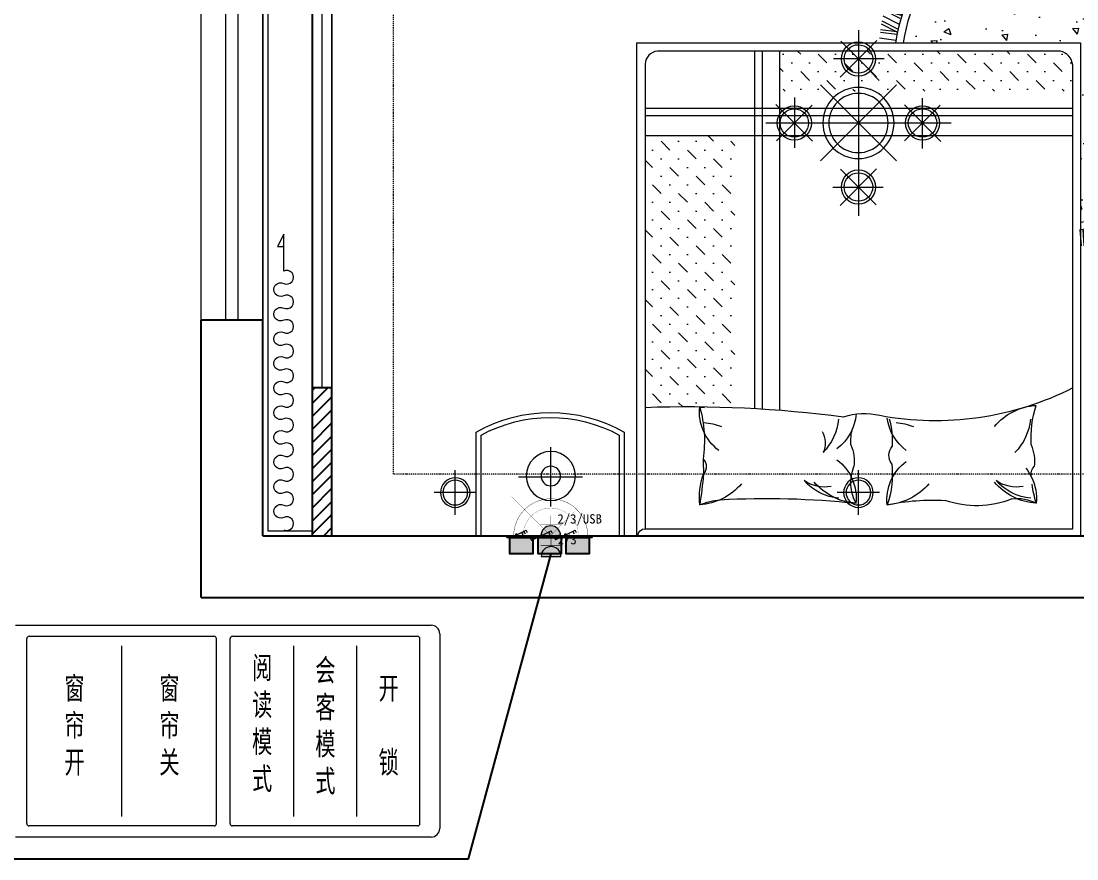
# Model space of a CAD drawing. Header units: millimetres. Extents: x 130143 to 328923, y 19139 to 134795.
# Drawn here: x 219078 to 225500, y 29022 to 34122 of the extents above; entities that cross this region are included whole.
import ezdxf

# ---------------------------------------------------------------- set-up
doc = ezdxf.new("R2010")
doc.units = ezdxf.units.MM
doc.header["$LTSCALE"] = 10
for name, pattern in [('DASHDOT2', [12.7, 6.35, -3.175, 0, -3.175]), ('DOTE', [61.468, 50.8, -5.08, 0.508, -5.08]), ('HIDDEN', [9.525, 6.35, -3.175])]:
    doc.linetypes.add(name, pattern=pattern)
doc.layers.get('Defpoints').update_dxf_attribs({"color": 250})
for name, color, linetype in [('EM-开关插座(0.12)-DOM', 61, 'Continuous'), ('WALL_NEW【新建墙体】', 4, 'Continuous'), ('WALL【墙体】', 7, 'Continuous'), ('新建墙体图', 255, 'Continuous')]:
    doc.layers.add(name, color=color, linetype=linetype)
for name, color, linetype, lineweight in [('FF-ART【装饰、挂画】', 120, 'Continuous', 0), ('FF-Curtain【平面窗帘】', 32, 'Continuous', 0), ('FF-Socket【电气】', 124, 'Continuous', 0), ('FF-Win【窗】', 132, 'Continuous', 0), ('FF-【活动成品家具】', 51, 'Continuous', 0), ('RC-Lamplight【灯带】', 205, 'DASHDOT2', 0), ('RC-Lamps【天花灯具】', 2, 'Continuous', 0), ('RC-Modelling【天花造型】', 30, 'Continuous', 0), ('邦威智能化', 7, 'Continuous', 18)]:
    doc.layers.add(name, color=color, linetype=linetype, lineweight=lineweight)
doc.styles.add('宋体', font='', dxfattribs={"width": 0.8})
doc.styles.add('标准', font='', dxfattribs={"width": 0.667})
doc.styles.get('宋体').set_extended_font_data('SimSun')
doc.styles.get('标准').set_extended_font_data('仿宋_gb2312')

# ---------------------------------------------------------------- blocks, each defined once
blk = doc.blocks.new('hlw_3_1600_250')
for p, q in [((-0.5, 0.078125), (0.5, 0.078125)), ((-0.5, -0.078125), (0.5, -0.078125))]:
    blk.add_line(p, q)
at = {"linetype": 'HIDDEN', "ltscale": 15}
for p, q in [((-0.5, 0.015625), (0.5, 0.015625)), ((-0.5, -0.015625), (0.5, -0.015625))]:
    blk.add_line(p, q, dxfattribs=at)
blk = doc.blocks.new('1800平10108344')
h = blk.add_hatch()
h.set_pattern_fill('MUDST', color=8, scale=200, angle=45, style=0)
h.set_pattern_definition([(45, (-6314.967, -6597.646), (35.35534, 106.06602), [50, -50, 0, -50, 0, -50])])
h.paths.add_polyline_path([(814.9, -644.2, 0.325595), (864.9, -587.2), (864.9, -482.1), (-322.9, -482.1), (-322.9, -644.2)])
h.paths.add_polyline_path([(-504.8, 803.3, -0.019127), (-869.2, 802.8), (-869.2, -300.2), (-504.8, -300.2)])
h = blk.add_hatch()
h.set_pattern_fill('AR-CONC', color=8, scale=40, style=0)
h.set_pattern_definition([(50, (-6066.9, -21172.5), (286.904, -25.1009), [30, -330]), (355, (-6066.9, -21172.5), (-55.5005, 300.877), [24, -264]), (100.4514, (-6043, -21174.58), (231.4038, 275.7758), [25.496, -280.457]), (46.1842, (-6066.9, -21092.5), (426.8964, -66.2076), [45, -495]), (96.6356, (-6031.33, -21098), (373.865, 389.647), [38.244, -420.685]), (351.1842, (-6066.9, -21092.5), (373.865, 389.6474), [36, -396]), (21, (-6026.9, -21112.5), (238.7628, -161.0476), [30, -330]), (326, (-6026.9, -21112.5), (97.326, 290.06), [24, -264]), (71.4514, (-6007, -21125.9), (336.089, 129.0122), [25.496, -280.457]), (37.5, (-6066.9, -21172.49), (4.86394, 133.15754), [0, -260.8, 0, -268, 0, -265]), (7.5, (-6066.9, -21172.49), (105.2278, 157.7647), [0, -152.8, 0, -254.8, 0, -101]), (327.5, (-6156.1, -21172.49), (213.52897, -9.02195), [0, -100, 0, -312, 0, -414]), (317.5, (-6196.1, -21172.49), (233.2745, 40.042), [0, -130, 0, -207.2, 0, -294])])
h.paths.add_polyline_path([(895.8, -677.7), (147.8, -677.7, 2.020977), (895.8, 81.4)])
at = {"ltscale": 300}
for p, q in [((-1554.2, 1322.3), (1545.8, 1322.3)), ((-904.2, -677.7), (-904.2, 1322.3)), ((895.8, -677.7), (895.8, 1322.3)), ((-904.2, -677.7), (895.8, -677.7))]:
    blk.add_line(p, q, dxfattribs=at)
at = {"color": 8}
for p, q in [((-1251.8, 1203), (-1251.8, 962.6)), ((1243.4, 1203), (1243.4, 962.6)), ((-1383.4, 1082.8), (-1122.9, 1082.8)), ((1375, 1082.8), (1114.5, 1082.8)), ((-322.9, 814), (-322.9, -644.2)), ((-423.9, 807.2), (-423.9, -644.2)), ((-393.6, 809), (-393.6, -644.2)), ((899.7, 145.8), (895.5, 79.5)), ((903.8, 78.5), (932.2, 144.2)), ((910.9, 146.3), (906.7, 79.9)), ((916.7, 76.7), (945.1, 142.4)), ((937.5, 73.8), (965.9, 139.5)), ((960.2, 70.6), (988.6, 136.3)), ((989.9, 66.4), (1018.3, 132.1)), ((1027.8, 125.9), (1008.4, 61.1)), ((1034.2, 122), (1012.2, 59.2)), ((1042.9, 119.1), (1020.2, 56.7)), ((1050.7, 112.5), (1028.8, 49.7)), ((1070.9, 103.7), (1048.9, 40.9)), ((1093.2, 95), (1071.3, 32.2)), ((1104.1, 92.4), (1082.2, 29.6)), ((1079, 29), (1124.1, 84.6)), ((1090.9, 23.8), (1136, 79.4)), ((1110.1, 15.4), (1155.2, 71)), ((1131.2, 6.2), (1176.3, 61.8)), ((1158.6, -5.8), (1203.7, 49.8)), ((1211.2, 41.2), (1175, -15.9)), ((1216.2, 35.7), (1178.2, -18.8)), ((1223.9, 30.6), (1185.2, -23.4)), ((1229.7, 22.1), (1191.6, -32.4)), ((1246.7, 8.2), (1208.6, -46.3)), ((1265.8, -6.2), (1227.8, -60.7)), ((1234.4, -65.9), (1292.8, -24.5)), ((1275.6, -11.6), (1237.6, -66.1)), ((1244.4, -74.1), (1302.8, -32.7)), ((1260.6, -87.4), (1319.1, -46)), ((1278.4, -101.9), (1336.8, -60.5)), ((1301.6, -120.9), (1360, -79.5)), ((1364.9, -89.8), (1314.6, -135)), ((1368.3, -96.5), (1316.9, -138.7)), ((1374.3, -103.4), (1322.4, -145)), ((1377.5, -113.1), (1326.2, -155.4)), ((1390.2, -131.1), (1338.8, -173.4)), ((1404.7, -150.2), (1353.4, -192.4)), ((1412.7, -158), (1361.3, -200.3)), ((1358.3, -199.2), (1425.8, -175.1)), ((1365.8, -209.8), (1433.2, -185.7)), ((1377.8, -227), (1445.3, -202.9)), ((1391, -245.8), (1458.4, -221.7)), ((1408.2, -270.3), (1475.6, -246.2)), ((1477.6, -257.4), (1417, -287.4)), ((1479, -264.7), (1418.2, -291.5)), ((1483, -273.1), (1421.8, -299.1)), ((1483.5, -283.3), (1422.6, -310.1)), ((864.9, -300.2), (-869.2, -300.2)), ((1490.8, -304), (1429.9, -330.8)), ((1499.7, -326.3), (1438.8, -353.1)), ((1505.2, -336), (1444.4, -362.8)), ((864.9, -381.1), (-869.2, -381.1)), ((1441.8, -360.9), (1513.2, -355.9)), ((1446.1, -373.2), (1517.5, -368.2)), ((864.9, -411.4), (-869.2, -411.4)), ((1453, -393), (1524.4, -388)), ((1460.7, -414.7), (1532.1, -409.7)), ((1470.6, -442.9), (1542, -437.9)), ((1540.9, -449.2), (1474.4, -461.7)), ((1540.3, -456.7), (1474.5, -466.1)), ((1541.8, -465.7), (1475.9, -474.3)), ((1539.5, -475.7), (1473.7, -485.1)), ((1541, -497.7), (1475.1, -507.1)), ((1543.5, -521.5), (1477.7, -530.9)), ((1478.4, -539.3), (1548.5, -553.7)), ((1479.3, -552.2), (1549.4, -566.7)), ((1546.2, -532.4), (1480.4, -541.8)), ((1480.6, -573.1), (1550.8, -587.6)), ((1482.1, -596.1), (1552.3, -610.5)), ((1484.1, -626), (1554.2, -640.4)), ((1541.6, -676.2), (1475.7, -667.5)), ((1546.5, -667.1), (1480.7, -657.6)), ((1547.5, -658), (1481.6, -649.3)), ((1550, -651), (1482.7, -645.1)), ((81.3, -697.7), (147.2, -689)), ((85.2, -721.3), (151.1, -712.6)), ((85.5, -732.5), (151.4, -723.8)), ((152.7, -720.8), (89.1, -753.7)), ((1465.6, -720.8), (1529.3, -753.7)), ((1532.8, -732.5), (1466.9, -723.8)), ((1533.1, -721.3), (1467.2, -712.6)), ((1537.1, -697.7), (1471.2, -689)), ((155.4, -733.5), (91.7, -766.4)), ((159.7, -754.1), (96.1, -786.9)), ((1458.6, -754.1), (1522.2, -786.9)), ((1463, -733.5), (1526.6, -766.4)), ((164.4, -776.5), (100.8, -809.4)), ((106.7, -808.4), (168.6, -790.7)), ((107.2, -815.8), (171.3, -794.4)), ((177.6, -812.5), (107.5, -827.2)), ((1447.7, -805.9), (1511.3, -838.7)), ((1453.9, -776.5), (1517.5, -809.4)), ((191.3, -839.2), (121.2, -853.9)), ((1489.5, -869.7), (1428.4, -843.6)), ((1496.7, -862.4), (1435.9, -835.4)), ((1500.1, -853.8), (1439, -827.7)), ((1504.4, -847.8), (1441.2, -823.9)), ((201.8, -859.6), (131.8, -874.3)), ((211.4, -878.3), (141.3, -893)), ((217.4, -889.8), (147.3, -904.5)), ((157.9, -923.1), (214.5, -888.3)), ((164.7, -932), (221.3, -897.2)), ((1404.3, -892.2), (1456.7, -941)), ((1465.8, -921.6), (1404.7, -895.4)), ((1469.2, -910.9), (1408, -884.8)), ((1479.4, -889.2), (1418.2, -863)), ((176.6, -952.9), (233.2, -918)), ((186.6, -972.4), (243.2, -937.6)), ((1388.6, -922.3), (1441, -971.1)), ((1398.3, -903.8), (1450.7, -952.5)), ((188.5, -982.5), (245.6, -948.4)), ((193.5, -990.2), (250.1, -955.4)), ((196, -997.3), (251.9, -959.3)), ((262.9, -975.1), (199.4, -1008.1)), ((1364.1, -969.3), (1416.5, -1018)), ((1378, -942.7), (1430.4, -991.5)), ((283.3, -997), (219.8, -1030.1)), ((298.9, -1013.9), (235.4, -1046.9)), ((1372.1, -1058.1), (1320.3, -1016.4)), ((1387.2, -1042.1), (1335.4, -1000.4)), ((1396, -1036.9), (1344.8, -994.6)), ((1401.6, -1029.6), (1349.8, -987.9)), ((1407.4, -1024.9), (1352.9, -984.9)), ((313.2, -1029.2), (249.7, -1062.3)), ((322, -1038.8), (258.5, -1071.8)), ((273.8, -1086.9), (318.9, -1038.1)), ((282.7, -1093.6), (327.8, -1044.8)), ((299.8, -1110.5), (344.9, -1061.6)), ((1275.8, -1065.5), (1313.1, -1126.6)), ((1290.2, -1050.2), (1327.5, -1111.3)), ((1350.4, -1085.6), (1298.6, -1043.9)), ((1299, -1040.7), (1336.4, -1101.8)), ((1356.4, -1076.2), (1304.6, -1034.5)), ((314.7, -1126.6), (359.8, -1077.8)), ((319.3, -1135.8), (365, -1087.5)), ((326.2, -1141.8), (371.3, -1093)), ((330.4, -1148), (374.1, -1096.3)), ((388.9, -1108.5), (336.7, -1157.5)), ((1239.5, -1104.1), (1276.8, -1165.2)), ((1260.1, -1082.2), (1297.4, -1143.3)), ((414.4, -1124.2), (362.2, -1173.1)), ((434, -1136.2), (381.8, -1185.1)), ((451.9, -1147.1), (399.7, -1196.1)), ((463, -1153.9), (410.8, -1202.9)), ((429.5, -1213.3), (459.8, -1154.1)), ((1157.6, -1155.3), (1177, -1224.2)), ((1203.3, -1205), (1164.7, -1150.9)), ((1223.3, -1191.7), (1184.7, -1137.6)), ((1242.1, -1180.4), (1203.5, -1126.3)), ((1252, -1177.8), (1214.1, -1123.2)), ((1259.4, -1172.3), (1220.8, -1118.2)), ((1266.3, -1169.4), (1224.6, -1116.1)), ((439.9, -1217.3), (470.2, -1158.1)), ((460.9, -1229), (491.2, -1169.8)), ((479.6, -1240.5), (509.9, -1181.3)), ((486.5, -1248.1), (517.5, -1189.3)), ((494.8, -1252.1), (525.1, -1192.9)), ((500.5, -1256.8), (528.6, -1195.3)), ((1108.9, -1184.8), (1128.3, -1253.7)), ((1128.5, -1172.9), (1148, -1241.8)), ((1146.5, -1162), (1165.9, -1230.9)), ((1194.9, -1212.4), (1156.3, -1158.3)), ((546.2, -1203.1), (509.1, -1264.3)), ((575, -1211.3), (537.9, -1272.5)), ((597.1, -1217.5), (560, -1278.7)), ((617.3, -1223.2), (580.2, -1284.5)), ((629.8, -1226.8), (592.7, -1288)), ((613.6, -1293), (626.8, -1227.8)), ((624.7, -1294.1), (637.9, -1228.9)), ((648.1, -1299.6), (661.2, -1234.5)), ((669.2, -1305.6), (682.4, -1240.5)), ((957.8, -1236.6), (957.9, -1308.2)), ((978, -1231), (978.1, -1302.6)), ((1011, -1292.5), (988.4, -1230)), ((990.5, -1227.5), (990.6, -1299.1)), ((1021.1, -1287.6), (998.5, -1225.1)), ((1043.9, -1280.3), (1021.3, -1217.8)), ((1065.1, -1274.4), (1042.5, -1211.9)), ((1075.4, -1274.6), (1053.6, -1211.8)), ((1083.9, -1271.3), (1061.3, -1208.8)), ((1091.3, -1270.3), (1065.6, -1207.8)), ((1083.2, -1200.3), (1102.6, -1269.2)), ((677.9, -1311.1), (691.9, -1246.1)), ((686.9, -1312.7), (700.1, -1247.6)), ((693.7, -1315.7), (704.2, -1248.9)), ((723.2, -1251.7), (704, -1320.6)), ((753.2, -1251.8), (734, -1320.7)), ((776.1, -1251.8), (756.9, -1320.8)), ((797.1, -1251.9), (777.9, -1320.9)), ((810.1, -1251.9), (790.9, -1320.9)), ((823.3, -1318.1), (818.5, -1251.8)), ((847.3, -1317.2), (842.4, -1250.9)), ((869.3, -1317.2), (864.4, -1250.9)), ((888.3, -1319.3), (883.4, -1253)), ((895.6, -1320.4), (887.7, -1253.2)), ((906.7, -1250.7), (906.9, -1322.3)), ((935.6, -1242.7), (935.7, -1314.3))]:
    blk.add_line(p, q, dxfattribs=at)
at = {"ltscale": 300}
for points in [[(-1554.2, 1322.3), (-1554.2, 902.3, 0.266667), (-954.2, 902.3), (-954.2, 1322.3)], [(1545.8, 1322.3), (1545.8, 902.3, -0.266667), (945.8, 902.3), (945.8, 1322.3)]]:
    blk.add_lwpolyline(points, format="xyb", dxfattribs=at)
at = {"color": 8}
for points in [[(-1534.2, 1322.3), (-1534.2, 914, 0.256108), (-974.2, 914), (-974.2, 1322.3)], [(-899.2, 1322.3, 0.39642), (-869.2, 1294), (-4.2, 1294), (864.9, 1294)], [(864.9, 1294), (864.9, -587.2, -0.325595), (814.9, -644.2), (-819.2, -644.2, -0.382387), (-869.2, -591.9), (-869.2, 1294)], [(1525.8, 1322.3), (1525.8, 914, -0.256108), (965.8, 914), (965.8, 1322.3)], [(864.9, 722.6, 0.165988), (82.3, 834.8, -0.137674), (-65, 841.2, -0.042319), (-869.2, 802.8)]]:
    blk.add_lwpolyline(points, format="xyb", dxfattribs=at)
for centre, radius in [((-1251.8, 1080), 99.6), ((1243.4, 1080), 99.6), ((-1251.8, 1080), 39.6), ((1243.4, 1080), 39.6)]:
    blk.add_circle(centre, radius, dxfattribs=at)
for centre, radius, start, end in [((474.2, 812.6), 387.8, 68.2026, 108.9817), ((-340.6, 1171.8), 308.5, 175.3048, 198.6942), ((-665.1, 952.7), 245, 40.4189, 85.9871), ((-535.3, 1469.5), 294.8, 247.5179, 264.267), ((-2263.4, 935.8), 1636.4, 4.8098, 9.1892), ((-376.8, 4551.3), 3380.3, 266.8134, 276.1602), ((-68.9, 965.7), 204.1, 94.0129, 139.5811), ((3.1, 946.1), 245, 94.0129, 139.5811), ((-207.4, 1170.5), 194.3, 306.5711, 5.89), ((141.7, 1106.9), 176.7, 151.7736, 201.6983), ((305.4, 1177.1), 194.3, 174.11, 233.4289), ((293.9, 2033.7), 856.1, 257.7438, 273.6284), ((95, 952.7), 245, 40.4189, 85.9871), ((-245.1, 1072.8), 378.3, 353.4947, 19.1867), ((733.7, 946.1), 245, 94.0129, 139.5811), ((709.6, 965.7), 204.1, 94.0129, 139.5811), ((641, 1327.3), 156.3, 261.5958, 298.9092), ((523.3, 1170.5), 194.3, 333.7371, 5.89), ((1212.6, 1044.5), 517, 163.6046, 172.3273), ((-140.4, 979.3), 145.5, 79.826, 125.2666), ((638.1, 979.3), 145.5, 79.826, 125.2666), ((-665.8, 1043), 44.6, 314.4736, 42.1713), ((-2993.9, 1118.7), 2361.8, 357.3905, 358.8876), ((523.3, 1170.5), 194.3, 320.9404, 333.7371), ((741.5, 1073), 45.9, 165.3506, 223.2684), ((-189.2, 1019.5), 168.1, 337.017, 7.5368), ((173.9, 996.3), 54.7, 142.0833, 220.902), ((541.4, 1019.5), 168.1, 337.017, 7.5368), ((-1124.4, 936.2), 495.6, 344.0243, 8.7071), ((-235.6, 945.6), 96.2, 331.3716, 24.1267), ((-309, 828.4), 224.6, 5.3577, 44.1648), ((469.5, 828.4), 224.6, 5.3577, 44.1648), ((-454.7, 819.7), 194.3, 126.5711, 185.89), ((-207.4, 813.1), 194.3, 4.3181, 53.4289), ((148.3, 938.6), 183.4, 175.2233, 196.23), ((305.4, 819.7), 194.3, 126.5711, 172.3641), ((-196.7, 940), 329.9, 343.7954, 3.5554), ((1150.8, 929.9), 455.2, 176.9801, 197.479), ((-648.8, 1100.6), 238.3, 274.4836, 291.935), ((129.7, 1100.6), 238.3, 274.4836, 291.935), ((733.7, 1037.5), 245, 220.4189, 265.9871), ((-384.6, -967.5), 1786.8, 97.8585, 98.4763), ((-665.1, 1044.1), 245, 274.0129, 278.3417), ((811.5, -583.5), 640.3, 188.4604, 82.4318)]:
    blk.add_arc(centre, radius, start, end, dxfattribs=at)
at = {"ltscale": 300}
blk.add_arc((811.5, -583.5), 670.3, 188.0791, 82.7724, dxfattribs=at)
blk = doc.blocks.new('灯_圆形筒灯')
at = {"color": 251, "linetype": 'DOTE', "ltscale": 43.504693}
blk.add_line((0, 90.6), (0, -90.6), dxfattribs=at)
at = {"color": 251, "linetype": 'DOTE', "ltscale": 41.297046}
blk.add_line((86, 0), (-86, 0), dxfattribs=at)
blk.add_ellipse((0, 0), major_axis=(-42.4, 42.4), ratio=1, start_param=2.355868237233173, end_param=8.639053544412759)
at = {"color": 251}
blk.add_ellipse((0, 0), major_axis=(35.4, 35.4), ratio=1, start_param=5.498714316925571, end_param=11.78189962410516, dxfattribs=at)
blk = doc.blocks.new('大吊灯')
at = {"color": 8}
for p, q in [((0, 376.2), (0, -376.2)), ((74.5, 334.4), (-73.6, 186.3)), ((72.9, 187), (-72, 331.9)), ((104.1, 259.9), (-100.7, 259.9)), ((154.2, -154.2), (-154.2, 154.2)), ((154.2, 154.2), (-154.2, -154.2)), ((-259.9, 104.1), (-259.9, -100.7)), ((259.9, -104.1), (259.9, 100.7)), ((-334.4, 74.5), (-186.3, -73.6)), ((-187, 72.9), (-331.9, -72)), ((334.4, -74.5), (186.3, 73.6)), ((187, -72.9), (331.9, 72)), ((-376.2, 0), (376.2, 0)), ((-74.5, -334.4), (73.6, -186.3)), ((-72.9, -187), (72, -331.9)), ((-104.1, -259.9), (100.7, -259.9))]:
    blk.add_line(p, q, dxfattribs=at)
for centre, major_axis, start_param, end_param in [((0, 259.9), (0, 69.3), -1.570342718129233, 4.712842589050354), ((0, 0), (0, 144.4), 4.712226, 10.995411), ((-259.9, 0), (0, 69.3), 4.712260247178279, 10.99544555435786), ((259.9, 0), (0, 69.3), 4.711943, 10.995128), ((0, -259.9), (0, 69.3), -1.570342718129233, 4.712842589050354)]:
    blk.add_ellipse(centre, major_axis=major_axis, ratio=1, start_param=start_param, end_param=end_param)
for centre, major_axis, start_param, end_param in [((0, 259.9), (0.1, 57.8), -1.569728, 4.713457), ((0, 0), (0, 120.3), -1.570528, 4.712657), ((-259.9, 0), (0, 57.8), 4.711804, 10.994989), ((259.9, 0), (0, 57.8), 4.712315, 10.9955), ((0, -259.9), (0.1, 57.8), -1.569728, 4.713457)]:
    blk.add_ellipse(centre, major_axis=major_axis, ratio=1, start_param=start_param, end_param=end_param, dxfattribs=at)
blk = doc.blocks.new('一般插座')
h = blk.add_hatch(color=0)
edge = h.paths.add_edge_path()
edge.add_line((-1.9, 0), (1.9, 0))
edge.add_arc((0, 0), 1.9, 0, 180)
at = {"color": 0, "const_width": 0.1}
for points in [[(-2, 2.1), (2, 2.1)], [(0, 3.9), (0, 1.9)]]:
    blk.add_lwpolyline(points, dxfattribs=at)
at = {"color": 0}
blk.add_lwpolyline([(1.9, 0, 1), (-1.9, 0)], format="xyb", close=True, dxfattribs=at)
blk = doc.blocks.new('防溅水插座')
blk.add_blockref('一般插座', (0, 0))
at = {"style": '宋体', "flags": 8}
blk.add_attdef('F', (1.28, 2.35), '', height=1.8, dxfattribs=at)
blk = doc.blocks.new('海龙_05067149')
at = {"layer": 'FF-ART【装饰、挂画】'}
for p, q in [((4.2, 2), (39.7, 19.6)), ((36.4, 3.4), (30.6, 15.1)), ((45.5, 7.9), (39.7, 19.6)), ((-45.5, -7.9), (-39.7, -19.6)), ((-4.2, -2), (-39.7, -19.6)), ((-36.4, -3.4), (-30.6, -15.1))]:
    blk.add_line(p, q, dxfattribs=at)
at = {"layer": 'FF-ART【装饰、挂画】', "const_width": 6.08}
blk.add_lwpolyline([(-2.4, 1.4, 1), (3.2, -0.8, 1)], format="xyb", close=True, dxfattribs=at)
blk = doc.blocks.new('海龙_05066079')
at = {"layer": 'FF-ART【装饰、挂画】'}
for p, q in [((-27.3, 1.1), (-21.6, -10.6)), ((4.2, 2), (39.7, 19.6)), ((36.4, 3.4), (30.6, 15.1)), ((45.5, 7.9), (39.7, 19.6)), ((-45.5, -7.9), (-39.7, -19.6)), ((-4.2, -2), (-39.7, -19.6)), ((-36.4, -3.4), (-30.6, -15.1))]:
    blk.add_line(p, q, dxfattribs=at)
at = {"layer": 'FF-ART【装饰、挂画】', "const_width": 6.08}
blk.add_lwpolyline([(-2.4, 1.4, 1), (3.2, -0.8, 1)], format="xyb", close=True, dxfattribs=at)
blk = doc.blocks.new('海龙_05066997')
at = {"layer": 'FF-ART【装饰、挂画】'}
for p, q in [((-17.2, -6.4), (18.3, 11.2)), ((5.9, -9.5), (0.1, 2.2)), ((15, -5), (9.2, 6.7)), ((24, -0.5), (18.3, 11.2))]:
    blk.add_line(p, q, dxfattribs=at)
at = {"layer": 'FF-ART【装饰、挂画】', "const_width": 6.08}
blk.add_lwpolyline([(-23.9, -7.1, 1), (-18.2, -9.2, 1)], format="xyb", close=True, dxfattribs=at)
blk = doc.blocks.new('壁灯')
at = {"color": 8}
blk.add_line((-2.003, -0.001), (1.997, -0.001), dxfattribs=at)
at = {"const_width": 0.01}
blk.add_lwpolyline([(2.118, 2.121), (-0.003, -0.001), (-2.124, 2.121)], dxfattribs=at)
at = {"const_width": 0.02}
blk.add_lwpolyline([(1.997, -0.001, 1), (-2.003, -0.001)], format="xyb", dxfattribs=at)
at = {"color": 8, "const_width": 0.01}
blk.add_lwpolyline([(1.497, -0.001, 1), (-1.503, -0.001)], format="xyb", dxfattribs=at)
blk = doc.blocks.new('A$C0BEE72F1')
at = {"layer": 'EM-开关插座(0.12)-DOM'}
blk.add_hatch(color=250, dxfattribs=at).paths.add_polyline_path([(8, 55), (8, 5), (78, 5), (78, 55)])
for points in [[(78, 5), (78, 55), (8, 55), (8, 5)], [(0, 0), (86, 0), (86, 5), (0, 5)]]:
    blk.add_lwpolyline(points, close=True, dxfattribs=at)

msp = doc.modelspace()

# ---------------------------------------------------------------- hatches: boundary and pattern name
at = {"layer": 'WALL_NEW【新建墙体】'}
h = msp.add_hatch(dxfattribs=at)
h.set_pattern_fill('ANSI31', color=8, scale=17.716535)
h.set_pattern_definition([(45, (199757.7, 57876.33), (-39.77476, 39.77476), [])])
h.paths.add_polyline_path([(220848.53091, 30989.2841), (220968.53091, 30989.2841), (220968.53091, 31889.2841), (220848.53091, 31889.2841)])

# ---------------------------------------------------------------- linework, layer by layer
at = {"layer": 'Defpoints'}
msp.add_line((220848.53091, 36014.2841), (220848.53091, 30989.2841), dxfattribs=at)
at = {"layer": 'FF-Curtain【平面窗帘】'}
msp.add_lwpolyline([(220674.79419, 31025.5608, 1.6), (220674.79419, 31100.5608, -1.6), (220674.79419, 31175.5608, 1.6), (220674.79419, 31250.5608, -1.6), (220674.79419, 31325.5608, 1.6), (220674.79419, 31400.5608, -1.6), (220674.79419, 31475.5608, 1.6), (220674.79419, 31550.5608, -1.6), (220674.79419, 31625.5608, 1.6), (220674.79419, 31700.5608, -1.6), (220674.79419, 31775.5608, 1.6), (220674.79419, 31850.5608, -1.6), (220674.79419, 31925.5608, 1.6), (220674.79419, 32000.5608, -1.6), (220674.79419, 32075.5608, 1.6), (220674.79419, 32150.5608, -1.6), (220674.79419, 32225.5608, 1.6), (220674.79419, 32300.5608, -1.6), (220674.79419, 32375.5608, 1.6), (220674.79419, 32450.5608, -1.6), (220674.79419, 32525.5608, 1.6), (220674.79419, 32600.5608), (220674.79419, 32675.5608), (220674.79419, 32750.5608), (220674.79419, 32825.5608), (220637.29419, 32750.5608), (220674.79419, 32750.5608)], format="xyb", dxfattribs=at)
at = {"layer": 'RC-Lamplight【灯带】', "ltscale": 0.1}
msp.add_lwpolyline([(221343.53091, 35639.2841), (226998.53091, 35639.2841), (226998.53091, 31364.2841), (221343.53091, 31364.2841)], close=True, dxfattribs=at)
at = {"layer": 'RC-Modelling【天花造型】'}
for points in [[(220548.53091, 36014.2841), (220968.53091, 36014.2841), (220968.53091, 30989.2841), (220548.53091, 30989.2841)], [(220968.53091, 36014.2841), (227373.53091, 36014.2841), (227373.53091, 30989.2841), (220968.53091, 30989.2841)], [(220968.53091, 36014.2841), (227373.53091, 36014.2841), (227373.53091, 30989.2841), (220968.53091, 30989.2841)], [(220908.53091, 35114.2841), (220968.53091, 35114.2841), (220968.53091, 31889.2841), (220908.53091, 31889.2841)]]:
    msp.add_lwpolyline(points, close=True, dxfattribs=at)
for points in [[(220848.53091, 36014.2841), (220548.53091, 36014.2841), (220548.53091, 30989.2841), (220848.53091, 30989.2841)], [(220848.53091, 35984.2841), (220578.53091, 35984.2841), (220578.53091, 31019.2841), (220848.53091, 31019.2841)]]:
    msp.add_lwpolyline(points, dxfattribs=at)
at = {"layer": 'WALL_NEW【新建墙体】'}
msp.add_lwpolyline([(220848.53091, 30989.2841), (220968.53091, 30989.2841), (220968.53091, 31889.2841), (220848.53091, 31889.2841)], close=True, dxfattribs=at)
at = {"layer": 'WALL【墙体】'}
for p, q in [((220173.53091, 30614.2841), (220173.53091, 32301.7841)), ((220548.53091, 32301.7841), (220173.53091, 32301.7841)), ((220548.53091, 30989.2841), (220548.53091, 32301.7841)), ((220548.53091, 30989.2841), (230673.53091, 30989.2841)), ((220173.53091, 30614.2841), (231048.53091, 30614.2841))]:
    msp.add_line(p, q, dxfattribs=at)
at = {"layer": '新建墙体图'}
for p, q in [((221798.60533, 29022.03896), (222301.07468, 30879.2841)), ((217559.13429, 29022.03896), (221798.60533, 29022.03896))]:
    msp.add_line(p, q, dxfattribs=at)
at = {"layer": '邦威智能化', "color": 0}
for p, q in [((219043.75501, 30444.85202), (220333.75501, 30444.85202)), ((220333.75501, 30444.85202), (221571.25501, 30444.85202)), ((219125.88001, 30376.97702), (220251.63001, 30376.97702)), ((220363.38001, 30376.97702), (221489.13001, 30376.97702)), ((221623.75501, 30392.35202), (221623.75501, 29207.35202)), ((219111.63001, 29236.97703), (219111.63001, 30362.72702)), ((220265.88001, 29236.97703), (220265.88001, 30362.72702)), ((220349.13001, 29236.97703), (220349.13001, 30362.72702)), ((221503.38001, 29236.97703), (221503.38001, 30362.72702)), ((220251.63001, 29222.72702), (219125.88001, 29222.72702)), ((221489.13001, 29222.72702), (220363.38001, 29222.72702)), ((220333.75501, 29154.85202), (219043.75501, 29154.85202)), ((221571.25501, 29154.85202), (220333.75501, 29154.85202))]:
    msp.add_line(p, q, dxfattribs=at)
at = {"layer": '邦威智能化'}
for p, q in [((219688.75501, 30319.26452), (219688.75501, 29280.43952)), ((220733.88001, 30319.26452), (220733.88001, 29280.43952)), ((221118.63001, 30319.26452), (221118.63001, 29280.43952))]:
    msp.add_line(p, q, dxfattribs=at)
at = {"layer": '邦威智能化', "color": 0}
for centre, radius, start, end in [((221571.25501, 30392.35202), 52.5, 0, 89.999999998), ((219125.88001, 30362.72702), 14.25, 90, 180), ((220251.63001, 30362.72702), 14.25, 0, 90), ((220363.38001, 30362.72702), 14.25, 90, 180), ((221489.13001, 30362.72702), 14.25, 0, 90), ((219125.88001, 29236.97702), 14.25, 179.999922725, 270), ((220251.63001, 29236.97702), 14.25, 270, 0.000077275), ((220363.38001, 29236.97702), 14.25, 179.999922725, 270), ((221489.13001, 29236.97702), 14.25, 270, 0.000077275), ((221571.25501, 29207.35202), 52.5, 269.99999999, 0)]:
    msp.add_arc(centre, radius, start, end, dxfattribs=at)

# ---------------------------------------------------------------- block references
at = {"layer": 'FF-ART【装饰、挂画】', "xscale": 1.5, "yscale": 1.5, "zscale": 1.5}
for name, p in [('海龙_05066997', (222122.28508, 31006.9253)), ('海龙_05067149', (222242.09767, 30990.02007)), ('海龙_05066079', (222388.60337, 30994.57736))]:
    msp.add_blockref(name, p, dxfattribs=at)
at = {"layer": 'FF-Socket【电气】', "xscale": 31.57894736842718, "yscale": 31.57894736842718, "zscale": 31.57894736842105}
for p, values in [((222299.59752, 30989.2841), {'F': '2/3/USB'}), ((222301.07468, 30863.02523), {'F': '2/3'})]:
    msp.add_blockref('防溅水插座', p, dxfattribs=at).add_auto_attribs(values)
at = {"layer": 'FF-Win【窗】', "xscale": 2400, "yscale": 2400, "zscale": 2400, "rotation": 90}
msp.add_blockref('hlw_3_1600_250', (220361.03091, 33501.7841), dxfattribs=at)
at = {"layer": 'FF-【活动成品家具】', "xscale": -1.5, "yscale": 1.5, "zscale": 1.5, "rotation": 180}
msp.add_blockref('1800平10108344', (224177.33944, 32972.72094), dxfattribs=at)
at = {"layer": 'RC-Lamps【天花灯具】'}
for name, p, xscale, yscale, zscale in [('大吊灯', (224171.03091, 33501.7841), 1.5, 1.5, 1.5), ('壁灯', (222299.52834, 30989.35837), 112.5, 112.5, 112.5)]:
    msp.add_blockref(name, p, dxfattribs=dict(at, xscale=xscale, yscale=yscale, zscale=zscale))
at = {"layer": 'RC-Lamps【天花灯具】', "xscale": -1.5, "yscale": 1.5, "zscale": 1.5, "rotation": 180}
for p in [(221718.53091, 31251.7841), (224171.03094, 31251.7841)]:
    msp.add_blockref('灯_圆形筒灯', p, dxfattribs=at)
at = {"layer": '邦威智能化', "xscale": -2, "yscale": 2, "zscale": 2, "rotation": 180}
for p in [(222034.03183, 30989.28392), (222206.03183, 30989.28392), (222378.03183, 30989.28392)]:
    msp.add_blockref('A$C0BEE72F1', p, dxfattribs=at)

# ---------------------------------------------------------------- texts
at = {"layer": '邦威智能化', "color": 0, "lineweight": -3, "char_height": 135, "width": 1032.6109752, "attachment_point": 1, "style": '标准'}
for s, insert in [('{\\fSimHei|b0|i0|c134|p49;\\C256;阅\\P读\\P模\\P式}', (220482.40363, 30253.64867)), ('{\\fSimHei|b0|i0|c134|p49;\\C256;会\\P客\\P模\\P式}', (220867.15363, 30238.94697)), ('{\\fSimHei|b0|i0|c134|p49;\\C256;窗\\P帘\\P开}', (219341.09113, 30128.59182)), ('{\\fSimHei|b0|i0|c134|p49;\\C256;窗\\P帘\\P关}', (219918.21613, 30128.59181)), ('{\\fSimHei|b0|i0|c134|p49;\\C256;开\\P\\P锁}', (221251.90363, 30128.59181))]:
    msp.add_mtext(s, dxfattribs=dict(at, insert=insert))

doc.saveas('drawing.dxf')
